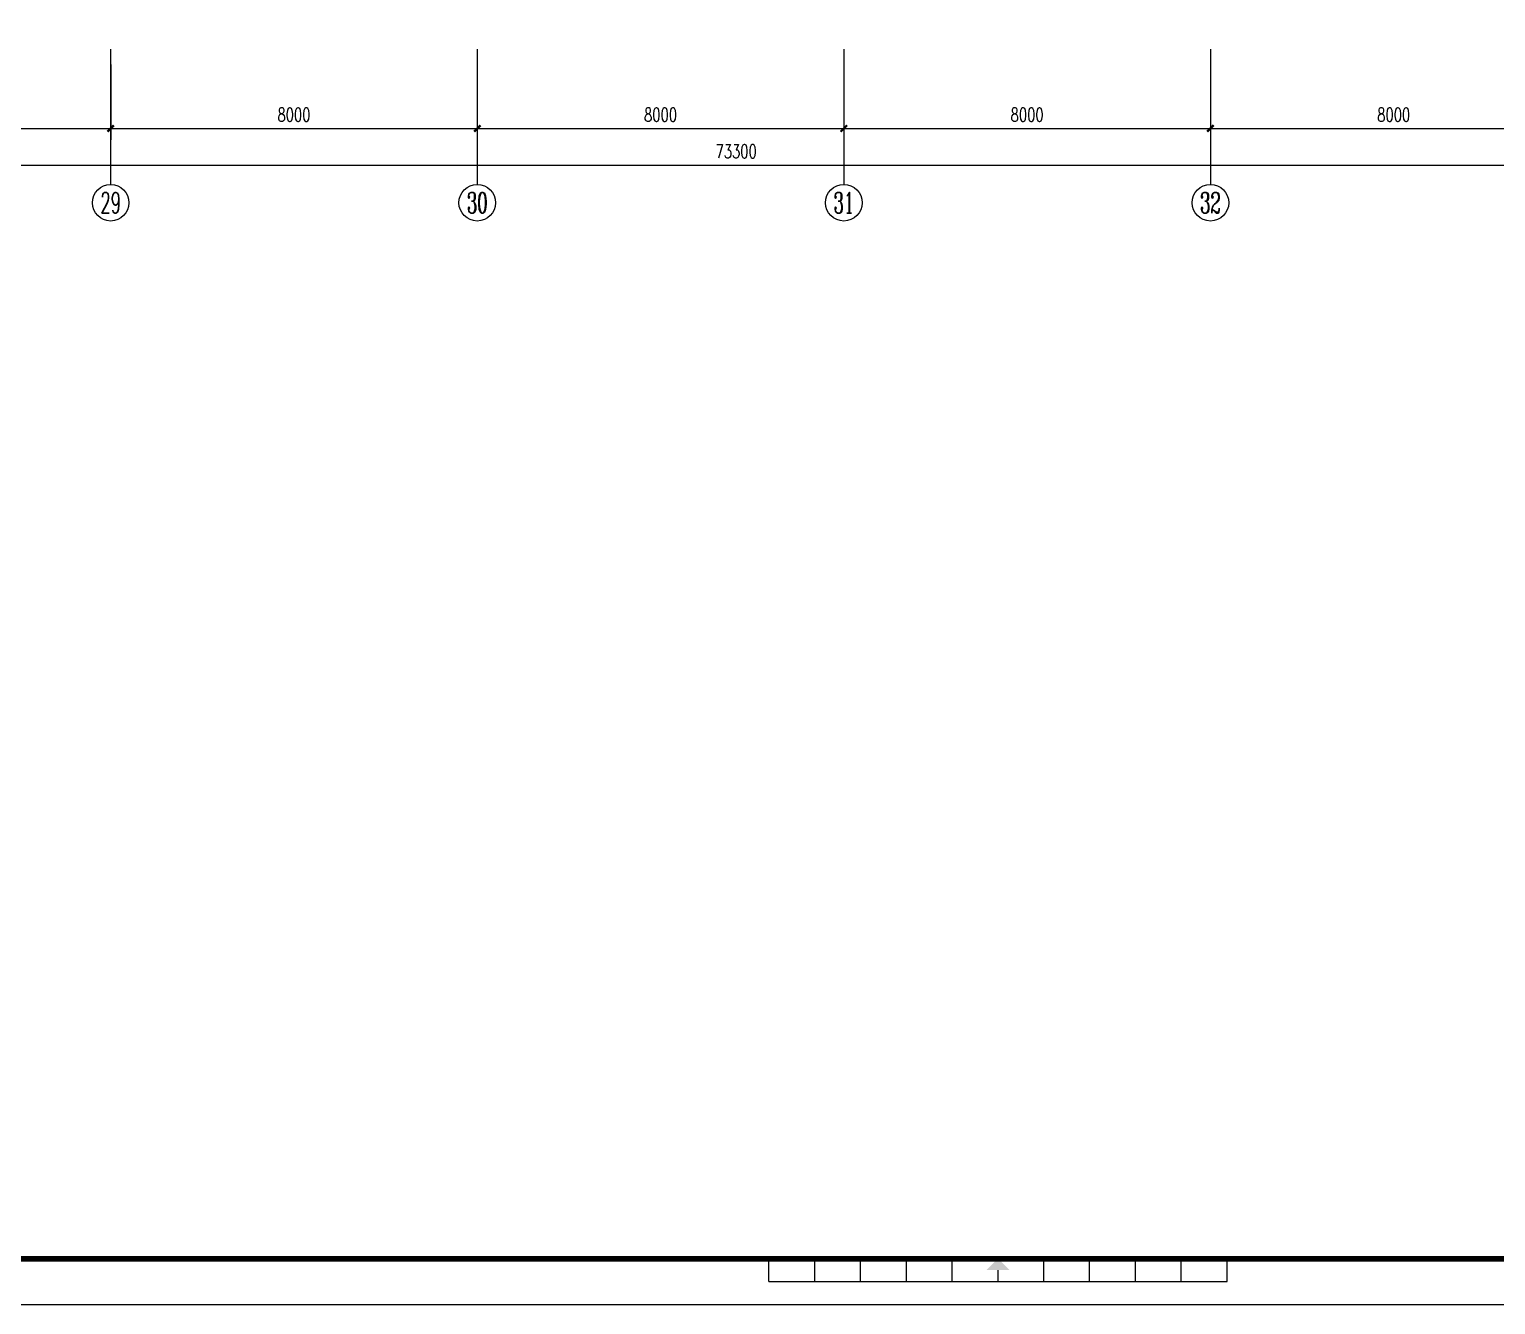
# Model space of a CAD drawing. Extents: x 190999 to 834799, y -200814 to 215286.
# Drawn here: x 586010 to 618010, y -96414 to -68580 of the extents above; entities that cross this region are included whole.
import ezdxf
from ezdxf.enums import TextEntityAlignment as Align

# ---------------------------------------------------------------- set-up
doc = ezdxf.new("R2010")
doc.units = 0
doc.header["$LTSCALE"] = 1000
doc.header["$MEASUREMENT"] = 0
for name, color, linetype in [('AXIS', 3, 'Continuous'), ('AXIS_TEXT', 7, 'Continuous'), ('图框', 189, 'Continuous')]:
    doc.layers.add(name, color=color, linetype=linetype)
doc.styles.add('_TCH_AXIS', font='COMPLEX', dxfattribs={"bigfont": 'GBCBIG'})
doc.styles.add('COMPLEX', font='COMPLEX')
doc.styles.add('DIM_FONT', font='SIMPLEX', dxfattribs={"width": 0.7, "bigfont": 'GBCBIG'})
doc.dimstyles.new('DIMN', dxfattribs={"dimtxt": 300, "dimasz": 100, "dimexe": 250, "dimexo": 300, "dimgap": 150, "dimtad": 1, "dimdec": 0, "dimzin": 0, "dimdsep": 46, "dimtxsty": 'DIM_FONT', "dimblk": 'ARCHTICK', "dimcen": 0.09, "dimclrt": 7, "dimazin": 2, "dimtfac": 1, "dimtdec": 0, "dimtix": 1, "dimtmove": 2, "dimatfit": 3, "dimfxl": 0, "dimtolj": 1, "dimtzin": 0, "dimarcsym": 0})

# ---------------------------------------------------------------- blocks, each defined once
blk = doc.blocks.new('TJAD_TK_A0')
at = {"layer": '图框'}
for p, q in [((1517.5, -436.65), (1517.5, -431.65)), ((1527.5, -436.65), (1527.5, -431.65)), ((1537.5, -436.65), (1537.5, -431.65)), ((1547.5, -436.65), (1547.5, -431.65)), ((1557.5, -436.65), (1557.5, -431.65)), ((1577.5, -436.65), (1577.5, -431.65)), ((1587.5, -436.65), (1587.5, -431.65)), ((1597.5, -436.65), (1597.5, -431.65)), ((1607.5, -436.65), (1607.5, -431.65)), ((1617.5, -436.65), (1617.5, -431.65)), ((1517.5, -436.65), (1617.5, -436.65)), ((973, -441.7), (2162, -441.7))]:
    blk.add_line(p, q, dxfattribs=at)
at = {"layer": '图框', "const_width": 1.2}
blk.add_lwpolyline([(2152, -431.7), (2152, 389.3), (998, 389.3), (998, -431.7)], close=True, dxfattribs=at)
at = {"layer": '图框', "const_width": 0.3}
blk.add_lwpolyline([(1567.5, -434.15), (1567.5, -436.65)], dxfattribs=at)
at = {"layer": '图框'}
blk.add_solid([(1570, -434.15), (1565, -434.15), (1567.5, -431.65)], dxfattribs=at)
blk = doc.blocks.new('_ArchTick')
at = {"const_width": 0.5}
blk.add_lwpolyline([(-0.7, -0.7), (0.7, 0.7)], dxfattribs=at)
blk = doc.blocks.new('*D1409')
at = {"layer": 'AXIS', "color": 0, "lineweight": -2}
for p, q in [((611785, -69344), (611785, -70994)), ((619785, -69344), (619785, -70994)), ((611785, -70744), (619785, -70744))]:
    blk.add_line(p, q, dxfattribs=at)
at = {"layer": 'Defpoints', "color": 0}
for p in [(611785, -69044), (619785, -69044), (619785, -70744)]:
    blk.add_point(p, dxfattribs=at)
at = {"layer": 'AXIS', "color": 0, "lineweight": -2, "xscale": 100, "yscale": 100, "zscale": 100, "rotation": 180}
blk.add_blockref('_ArchTick', (611785, -70744), dxfattribs=at)
at = {"layer": 'AXIS', "color": 0, "lineweight": -2, "xscale": 100, "yscale": 100, "zscale": 100}
blk.add_blockref('_ArchTick', (619785, -70744), dxfattribs=at)
at = {"layer": 'AXIS', "color": 7, "insert": (615785, -70444), "char_height": 300, "attachment_point": 5, "style": 'DIM_FONT'}
blk.add_mtext('\\A1;8000', dxfattribs=at)
blk = doc.blocks.new('*D1410')
at = {"layer": 'AXIS', "color": 0, "lineweight": -2}
for p, q in [((603785, -69344), (603785, -70994)), ((611785, -69344), (611785, -70994)), ((603785, -70744), (611785, -70744))]:
    blk.add_line(p, q, dxfattribs=at)
at = {"layer": 'Defpoints', "color": 0}
for p in [(603785, -69044), (611785, -69044), (611785, -70744)]:
    blk.add_point(p, dxfattribs=at)
at = {"layer": 'AXIS', "color": 0, "lineweight": -2, "xscale": 100, "yscale": 100, "zscale": 100, "rotation": 180}
blk.add_blockref('_ArchTick', (603785, -70744), dxfattribs=at)
at = {"layer": 'AXIS', "color": 0, "lineweight": -2, "xscale": 100, "yscale": 100, "zscale": 100}
blk.add_blockref('_ArchTick', (611785, -70744), dxfattribs=at)
at = {"layer": 'AXIS', "color": 7, "insert": (607785, -70444), "char_height": 300, "attachment_point": 5, "style": 'DIM_FONT'}
blk.add_mtext('\\A1;8000', dxfattribs=at)
blk = doc.blocks.new('*D1411')
at = {"layer": 'AXIS', "color": 0, "lineweight": -2}
for p, q in [((595785, -69344), (595785, -70994)), ((603785, -69344), (603785, -70994)), ((595785, -70744), (603785, -70744))]:
    blk.add_line(p, q, dxfattribs=at)
at = {"layer": 'Defpoints', "color": 0}
for p in [(595785, -69044), (603785, -69044), (603785, -70744)]:
    blk.add_point(p, dxfattribs=at)
at = {"layer": 'AXIS', "color": 0, "lineweight": -2, "xscale": 100, "yscale": 100, "zscale": 100, "rotation": 180}
blk.add_blockref('_ArchTick', (595785, -70744), dxfattribs=at)
at = {"layer": 'AXIS', "color": 0, "lineweight": -2, "xscale": 100, "yscale": 100, "zscale": 100}
blk.add_blockref('_ArchTick', (603785, -70744), dxfattribs=at)
at = {"layer": 'AXIS', "color": 7, "insert": (599785, -70444), "char_height": 300, "attachment_point": 5, "style": 'DIM_FONT'}
blk.add_mtext('\\A1;8000', dxfattribs=at)
blk = doc.blocks.new('*D1412')
at = {"layer": 'AXIS', "color": 0, "lineweight": -2}
for p, q in [((587785, -69344), (587785, -70994)), ((595785, -69344), (595785, -70994)), ((587785, -70744), (595785, -70744))]:
    blk.add_line(p, q, dxfattribs=at)
at = {"layer": 'Defpoints', "color": 0}
for p in [(587785, -69044), (595785, -69044), (595785, -70744)]:
    blk.add_point(p, dxfattribs=at)
at = {"layer": 'AXIS', "color": 0, "lineweight": -2, "xscale": 100, "yscale": 100, "zscale": 100, "rotation": 180}
blk.add_blockref('_ArchTick', (587785, -70744), dxfattribs=at)
at = {"layer": 'AXIS', "color": 0, "lineweight": -2, "xscale": 100, "yscale": 100, "zscale": 100}
blk.add_blockref('_ArchTick', (595785, -70744), dxfattribs=at)
at = {"layer": 'AXIS', "color": 7, "insert": (591785, -70444), "char_height": 300, "attachment_point": 5, "style": 'DIM_FONT'}
blk.add_mtext('\\A1;8000', dxfattribs=at)
blk = doc.blocks.new('*D1413')
at = {"layer": 'AXIS', "color": 0, "lineweight": -2}
for p, q in [((579785, -69344), (579785, -70994)), ((587785, -69344), (587785, -70994)), ((579785, -70744), (587785, -70744))]:
    blk.add_line(p, q, dxfattribs=at)
at = {"layer": 'Defpoints', "color": 0}
for p in [(579785, -69044), (587785, -69044), (587785, -70744)]:
    blk.add_point(p, dxfattribs=at)
at = {"layer": 'AXIS', "color": 0, "lineweight": -2, "xscale": 100, "yscale": 100, "zscale": 100, "rotation": 180}
blk.add_blockref('_ArchTick', (579785, -70744), dxfattribs=at)
at = {"layer": 'AXIS', "color": 0, "lineweight": -2, "xscale": 100, "yscale": 100, "zscale": 100}
blk.add_blockref('_ArchTick', (587785, -70744), dxfattribs=at)
at = {"layer": 'AXIS', "color": 7, "insert": (583785, -70444), "char_height": 300, "attachment_point": 5, "style": 'DIM_FONT'}
blk.add_mtext('\\A1;8000', dxfattribs=at)
blk = doc.blocks.new('*D1417')
at = {"layer": 'AXIS', "color": 0, "lineweight": -2}
for p, q in [((564785, -69344), (564785, -71794)), ((638085, -69344), (638085, -71794)), ((564785, -71544), (638085, -71544))]:
    blk.add_line(p, q, dxfattribs=at)
at = {"layer": 'Defpoints', "color": 0}
for p in [(564785, -69044), (638085, -69044), (638085, -71544)]:
    blk.add_point(p, dxfattribs=at)
at = {"layer": 'AXIS', "color": 0, "lineweight": -2, "xscale": 100, "yscale": 100, "zscale": 100, "rotation": 180}
blk.add_blockref('_ArchTick', (564785, -71544), dxfattribs=at)
at = {"layer": 'AXIS', "color": 0, "lineweight": -2, "xscale": 100, "yscale": 100, "zscale": 100}
blk.add_blockref('_ArchTick', (638085, -71544), dxfattribs=at)
at = {"layer": 'AXIS', "color": 7, "insert": (601435, -71244), "char_height": 300, "attachment_point": 5, "style": 'DIM_FONT'}
blk.add_mtext('\\A1;73300', dxfattribs=at)
blk = doc.blocks.new('_AXISO')
blk.add_circle((0, 0), 0.5)
at = {"layer": 'AXIS_TEXT', "style": 'COMPLEX', "width": 1.041667}
blk.add_attdef('A', text='', height=0.56, dxfattribs=at).set_placement((-0.25, -0.28), (0.25, -0.28), align=Align.FIT)

msp = doc.modelspace()

# ---------------------------------------------------------------- linework, layer by layer
at = {"layer": 'AXIS'}
for p, q in [((587784.6, -69014.4), (587784.6, -71963.5)), ((595784.6, -69014.4), (595784.6, -71963.5)), ((603784.6, -69014.4), (603784.6, -71963.5)), ((611784.6, -69014.4), (611784.6, -71963.5))]:
    msp.add_line(p, q, dxfattribs=at)

# ---------------------------------------------------------------- block references
ref = msp.add_blockref('_AXISO', (587784.6, -72363.5), dxfattribs=dict(at, xscale=800, yscale=800, zscale=800))
ref.add_attrib('A', '29', dxfattribs={"layer": 'AXIS_TEXT', "height": 452.55, "style": '_TCH_AXIS', "width": 0.617647}).set_placement((587558.3, -72589.8), (588010.9, -72589.8), align=Align.FIT)
ref = msp.add_blockref('_AXISO', (595784.6, -72363.5), dxfattribs=dict(at, xscale=800, yscale=800, zscale=800))
ref.add_attrib('A', '30', dxfattribs={"layer": 'AXIS_TEXT', "height": 452.55, "style": '_TCH_AXIS', "width": 0.636364}).set_placement((595558.3, -72589.8), (596010.9, -72589.8), align=Align.FIT)
ref = msp.add_blockref('_AXISO', (603784.6, -72363.5), dxfattribs=dict(at, xscale=800, yscale=800, zscale=800))
ref.add_attrib('A', '31', dxfattribs={"layer": 'AXIS_TEXT', "height": 452.55, "style": '_TCH_AXIS', "width": 0.75}).set_placement((603558.3, -72589.8), (604010.9, -72589.8), align=Align.FIT)
ref = msp.add_blockref('_AXISO', (611784.6, -72363.5), dxfattribs=dict(at, xscale=800, yscale=800, zscale=800))
ref.add_attrib('A', '32', dxfattribs={"layer": 'AXIS_TEXT', "height": 452.55, "style": '_TCH_AXIS', "width": 0.636364}).set_placement((611558.3, -72589.8), (612010.9, -72589.8), align=Align.FIT)
at = {"layer": '图框', "xscale": 100, "yscale": 100, "zscale": 100}
msp.add_blockref('TJAD_TK_A0', (450398.6, -52243.2), dxfattribs=at)

# ---------------------------------------------------------------- dimensions: what is measured, and where the dimension line sits
at = {"layer": 'AXIS'}
for p1, p2, distance, picture, middle in [((564784.6, -69044.4), (638084.6, -69044.4), -2500, '*D1417', (601434.6, -71244.4)), ((579784.6, -69044.4), (587784.6, -69044.4), -1700, '*D1413', (583784.6, -70444.4)), ((587784.6, -69044.4), (595784.6, -69044.4), -1700, '*D1412', (591784.6, -70444.4)), ((595784.6, -69044.4), (603784.6, -69044.4), -1700, '*D1411', (599784.6, -70444.4)), ((603784.6, -69044.4), (611784.6, -69044.4), -1700, '*D1410', (607784.6, -70444.4)), ((611784.6, -69044.4), (619784.6, -69044.4), -1700, '*D1409', (615784.6, -70444.4))]:
    dim = msp.add_aligned_dim(p1=p1, p2=p2, distance=distance, dimstyle='DIMN', dxfattribs=at)
    dim.commit()
    dim.dimension.update_dxf_attribs({"geometry": picture, "text_midpoint": middle})

doc.saveas('drawing.dxf')
